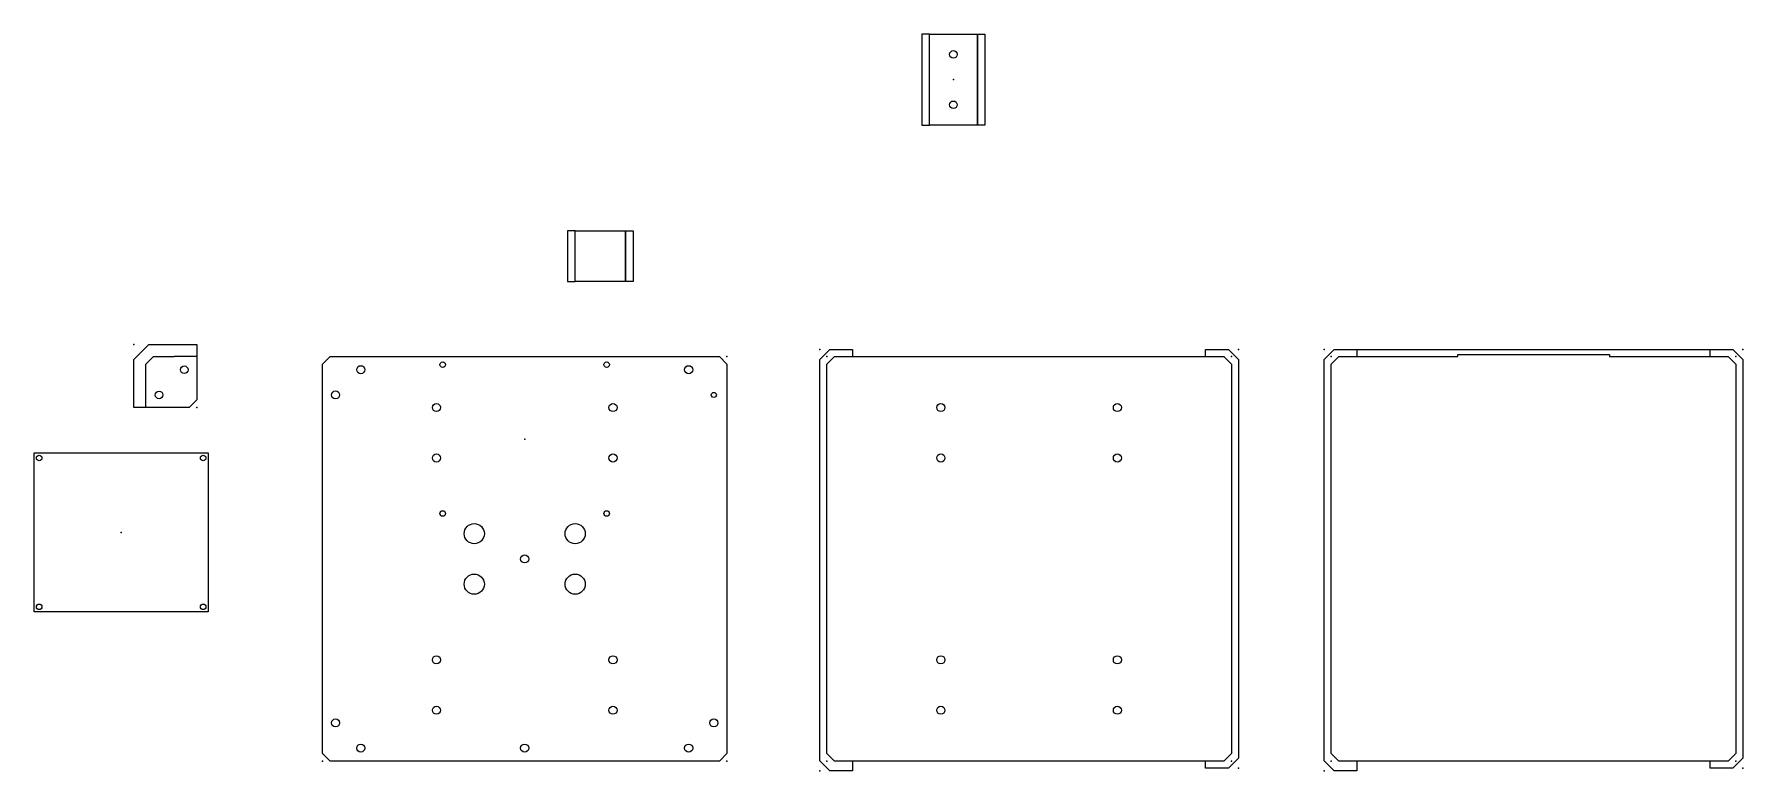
# Model space of a CAD drawing. Header units: millimetres. Extents: x -395 to 283, y -244 to 48.
import ezdxf

# ---------------------------------------------------------------- set-up
doc = ezdxf.new("R2010")
doc.units = ezdxf.units.MM
doc.layers.get('0').update_dxf_attribs({"linetype": 'CONTINUOUS'})

msp = doc.modelspace()

# ---------------------------------------------------------------- linework, layer by layer
for p, q in [((-347.2, -79.8), (-350.2, -82.8)), ((-347.2, -79.8), (-339, -79.8)), ((-330, -79.8), (-339, -79.8)), ((-83, -81), (-79, -77)), ((-83, -240), (-83, -81)), ((-79, -77), (-70, -77)), ((-70, -77), (-70, -79.8)), ((70, -77), (79, -77)), ((70, -79.8), (70, -77)), ((79, -77), (83, -81)), ((83, -81), (83, -239)), ((117, -81), (121, -77)), ((117, -240), (117, -81)), ((121, -77), (130, -77)), ((130, -77), (130, -79.8)), ((130, -77), (270, -77)), ((270, -79.8), (270, -77)), ((270, -77), (279, -77)), ((279, -77), (283, -81)), ((283, -81), (283, -239)), ((-350.2, -100), (-350.2, -82.8)), ((-79, -244), (-83, -240)), ((-70, -240.2), (-70, -244)), ((70, -243), (70, -240.2)), ((79, -243), (70, -243)), ((83, -239), (79, -243)), ((121, -244), (117, -240)), ((130, -240.2), (130, -244)), ((270, -243), (270, -240.2)), ((279, -243), (270, -243)), ((283, -239), (279, -243)), ((-70, -244), (-79, -244)), ((130, -244), (121, -244))]:
    msp.add_line(p, q)
for points in [[(-20.5, 12), (-39.5, 12), (-39.5, 48), (-42.5, 48), (-42.5, 12), (-39.5, 12), (-39.5, 48), (-20.5, 48)], [(-20.5, 48), (-17.5, 48), (-17.5, 12), (-20.5, 12)], [(-180, -30), (-183, -30), (-183, -50), (-180, -50)], [(-180, -30), (-160, -30), (-157, -30), (-157, -50), (-160, -50), (-160, -30), (-160, -50), (-180, -50)], [(-330, -97), (-333, -100), (-355, -100), (-355, -81), (-349, -75), (-330, -75)], [(-257, -79.8), (-126, -79.8), (-122.8, -79.8), (-119.8, -82.8), (-119.8, -237.2), (-122.8, -240.2), (-126, -240.2), (-269, -240.2), (-277.2, -240.2), (-280.2, -237.2), (-280.2, -82.8), (-277.2, -79.8), (-269, -79.8)], [(-80.2, -237.2), (-80.2, -82.8), (-77.2, -79.8), (-69, -79.8), (-57, -79.8), (74, -79.8), (77.2, -79.8), (80.2, -82.8), (80.2, -237.2), (77.2, -240.2), (74, -240.2), (-69, -240.2), (-77.2, -240.2)], [(280.2, -82.8), (280.2, -237.2), (277.2, -240.2), (274, -240.2), (131, -240.2), (122.8, -240.2), (119.8, -237.2), (119.8, -82.8), (122.8, -79.8), (131, -79.8), (143, -79.8), (170, -79.8), (170, -79), (230.07, -79), (230.07, -79.8), (274, -79.8), (277.2, -79.8)], [(-325.5, -181), (-394.5, -181), (-394.5, -118), (-325.5, -118)]]:
    msp.add_lwpolyline(points, close=True)
for centre, radius in [((-30, 40), 1.5), ((-30, 20), 1.5), ((-335, -85), 1.5), ((-265, -85), 1.6), ((-232.5, -83), 1.1), ((-167.5, -83), 1.1), ((-135, -85), 1.6), ((-345, -95), 1.5), ((-275, -95), 1.6), ((-125, -95), 1), ((-235, -100), 1.6), ((-165, -100), 1.6), ((-35, -100), 1.6), ((35, -100), 1.6), ((-392.5, -120), 1.1), ((-327.5, -120), 1.1), ((-235, -120), 1.6), ((-165, -120), 1.6), ((-35, -120), 1.6), ((35, -120), 1.6), ((-232.5, -142), 1.1), ((-167.5, -142), 1.1), ((-220, -150), 4), ((-180, -150), 4), ((-200, -160), 1.6), ((-220, -170), 4), ((-180, -170), 4), ((-392.5, -179), 1.1), ((-327.5, -179), 1.1), ((-235, -200), 1.6), ((-165, -200), 1.6), ((-35, -200), 1.6), ((35, -200), 1.6), ((-275, -225), 1.6), ((-235, -220), 1.6), ((-165, -220), 1.6), ((-125, -225), 1.6), ((-35, -220), 1.6), ((35, -220), 1.6), ((-265, -235), 1.6), ((-200, -235), 1.6), ((-135, -235), 1.6)]:
    msp.add_circle(centre, radius)
for p in [(-30, 30), (-355, -75), (-119.8, -79.8), (-83, -77), (-80.2, -79.8), (80.2, -79.8), (83, -77), (117, -77), (119.8, -79.8), (280.2, -79.8), (283, -77), (-330, -100), (-200, -112.5), (-200, -112.5), (-360, -149.5), (-360, -149.5), (-280.2, -240.2), (-119.8, -240.2), (-80.2, -240.2), (80.2, -240.2), (83, -243), (119.8, -240.2), (280.2, -240.2), (283, -243), (-83, -244), (117, -244)]:
    msp.add_point(p)

doc.saveas('drawing.dxf')
